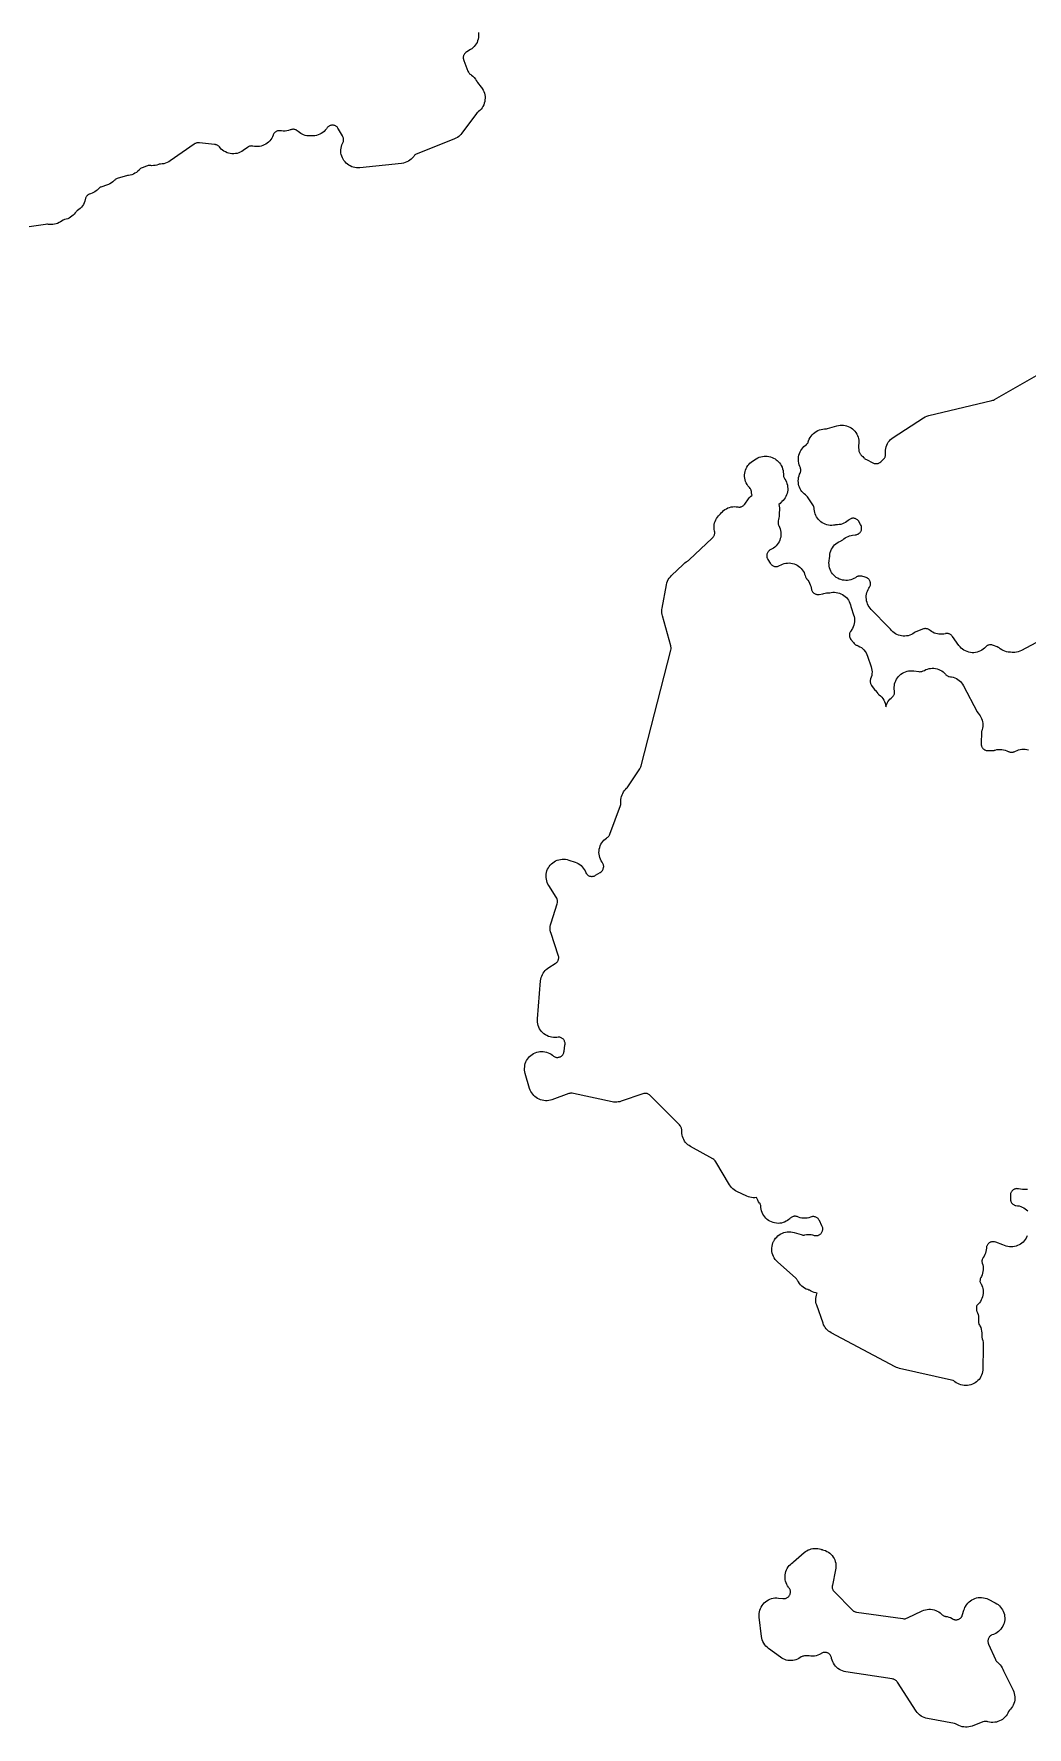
# Model space of a CAD drawing. Header units: metres. Extents: x 0 to 400, y 0 to 202.
# Drawn here: x 308.6 to 346.1, y 72.6 to 136.5 of the extents above; entities that cross this region are included whole.
import ezdxf

# ---------------------------------------------------------------- set-up
doc = ezdxf.new("R2010")
doc.units = ezdxf.units.M

msp = doc.modelspace()

# ---------------------------------------------------------------- linework, layer by layer
for points in [[(325.431, 136.5456), (325.436, 136.4826), (325.436, 136.4196), (325.43, 136.3576), (325.417, 136.2956), (325.399, 136.2356), (325.375, 136.1786), (325.345, 136.1226), (325.31, 136.0706), (325.271, 136.0216), (325.226, 135.9776), (325.178, 135.9376), (325.126, 135.9026), (324.991, 135.8196), (324.955, 135.7946), (324.935, 135.7786), (324.919, 135.7616), (324.903, 135.7416), (324.889, 135.7206), (324.878, 135.6996), (324.869, 135.6756), (324.862, 135.6506), (324.858, 135.6266), (324.856, 135.6026), (324.857, 135.5776), (324.86, 135.5496), (324.865, 135.5266), (324.878, 135.4886), (325.034, 135.0936), (325.052, 135.0546), (325.063, 135.0356), (325.079, 135.0146), (325.096, 134.9936), (325.113, 134.9786), (325.137, 134.9606), (325.169, 134.9386), (325.222, 134.8956), (325.27, 134.8466), (325.312, 134.7936), (325.348, 134.7356), (325.375, 134.6896), (325.398, 134.6576), (325.531, 134.4876), (325.533, 134.4856), (325.539, 134.4776), (325.572, 134.4336), (325.604, 134.3786), (325.632, 134.3196), (325.653, 134.2596), (325.668, 134.1966), (325.677, 134.1336), (325.68, 134.0686), (325.676, 134.0046), (325.666, 133.9416), (325.65, 133.8796), (325.627, 133.8186), (325.599, 133.7616), (325.565, 133.7066), (325.526, 133.6556), (325.482, 133.6086), (325.434, 133.5666), (325.4, 133.5396), (325.383, 133.5236), (325.356, 133.4896), (324.807, 132.7506), (324.769, 132.7036), (324.727, 132.6616), (324.682, 132.6226), (324.633, 132.5886), (324.58, 132.5586), (324.526, 132.5346), (323.116, 131.9756), (323.079, 131.9586), (323.057, 131.9456), (323.036, 131.9296), (323.017, 131.9136), (323.002, 131.8966), (322.984, 131.8726), (322.942, 131.8196), (322.894, 131.7726), (322.841, 131.7296), (322.784, 131.6926), (322.724, 131.6626), (322.661, 131.6386), (322.596, 131.6206), (322.529, 131.6106), (320.949, 131.4436), (320.887, 131.4396), (320.824, 131.4416), (320.763, 131.4506), (320.702, 131.4646), (320.643, 131.4846), (320.586, 131.5106), (320.532, 131.5416), (320.481, 131.5776), (320.434, 131.6186), (320.391, 131.6636), (320.352, 131.7136), (320.319, 131.7656), (320.29, 131.8216), (320.267, 131.8796), (320.25, 131.9396), (320.239, 132.0006), (320.233, 132.0636), (320.234, 132.1256), (320.241, 132.1876), (320.253, 132.2486), (320.272, 132.3086), (320.296, 132.3656), (320.306, 132.3836), (320.32, 132.4156), (320.328, 132.4396), (320.333, 132.4626), (320.336, 132.4886), (320.336, 132.5106), (320.334, 132.5356), (320.33, 132.5606), (320.324, 132.5836), (320.313, 132.6106), (320.295, 132.6466), (320.148, 132.9066), (320.124, 132.9436), (320.107, 132.9656), (320.09, 132.9826), (320.071, 132.9986), (320.05, 133.0136), (320.027, 133.0256), (320.006, 133.0346), (319.983, 133.0426), (319.956, 133.0476), (319.932, 133.0506), (319.907, 133.0506), (319.882, 133.0486), (319.859, 133.0436), (319.831, 133.0356), (319.81, 133.0266), (319.787, 133.0146), (319.766, 133.0006), (319.748, 132.9856), (319.73, 132.9666), (319.703, 132.9336), (319.686, 132.9096), (319.645, 132.8596), (319.599, 132.8136), (319.549, 132.7726), (319.495, 132.7366), (319.438, 132.7066), (319.378, 132.6816), (319.316, 132.6636), (319.252, 132.6516), (319.188, 132.6456), (319.123, 132.6466), (319.106, 132.6476), (319.071, 132.6466), (319.009, 132.6476), (318.948, 132.6546), (318.888, 132.6676), (318.829, 132.6856), (318.773, 132.7096), (318.718, 132.7386), (318.667, 132.7726), (318.619, 132.8116), (318.589, 132.8376), (318.567, 132.8536), (318.541, 132.8696), (318.521, 132.8786), (318.499, 132.8856), (318.476, 132.8916), (318.447, 132.8946), (318.42, 132.8956), (318.399, 132.8936), (318.374, 132.8896), (318.347, 132.8816), (318.321, 132.8716), (318.258, 132.8506), (318.193, 132.8366), (318.127, 132.8286), (318.061, 132.8286), (317.994, 132.8346), (317.934, 132.8426), (317.911, 132.8436), (317.887, 132.8426), (317.863, 132.8386), (317.842, 132.8336), (317.817, 132.8246), (317.795, 132.8136), (317.773, 132.8006), (317.754, 132.7866), (317.736, 132.7696), (317.719, 132.7516), (317.705, 132.7326), (317.693, 132.7126), (317.683, 132.6906), (317.677, 132.6746), (317.653, 132.6156), (317.623, 132.5586), (317.588, 132.5056), (317.547, 132.4566), (317.502, 132.4116), (317.453, 132.3706), (317.4, 132.3356), (317.344, 132.3056), (317.285, 132.2806), (317.224, 132.2626), (317.162, 132.2496), (317.098, 132.2436), (317.035, 132.2436), (316.971, 132.2496), (316.909, 132.2616), (316.907, 132.2626), (316.886, 132.2646), (316.861, 132.2656), (316.835, 132.2636), (316.808, 132.2596), (316.786, 132.2526), (316.765, 132.2446), (316.743, 132.2336), (316.706, 132.2096), (316.546, 132.0936), (316.492, 132.0586), (316.435, 132.0296), (316.376, 132.0056), (316.314, 131.9876), (316.251, 131.9766), (316.187, 131.9706), (316.123, 131.9716), (316.059, 131.9796), (315.997, 131.9936), (315.936, 132.0126), (315.877, 132.0386), (315.821, 132.0696), (315.768, 132.1066), (315.72, 132.1486), (315.676, 132.1946), (315.646, 132.2296), (315.621, 132.2566), (315.604, 132.2706), (315.583, 132.2856), (315.565, 132.2956), (315.544, 132.3056), (315.519, 132.3146), (315.497, 132.3196), (315.46, 132.3256), (314.891, 132.3836), (314.851, 132.3856), (314.827, 132.3846), (314.8, 132.3796), (314.776, 132.3736), (314.75, 132.3646), (314.728, 132.3536), (314.695, 132.3326), (313.793, 131.7006), (313.737, 131.6656), (313.678, 131.6366), (313.616, 131.6136), (313.552, 131.5966), (313.487, 131.5866), (313.421, 131.5836), (313.417, 131.5836), (313.396, 131.5816), (313.371, 131.5766), (313.352, 131.5706), (313.347, 131.5686), (313.285, 131.5476), (313.221, 131.5326), (313.156, 131.5246), (313.091, 131.5226), (313.061, 131.5246), (313.003, 131.5276), (312.977, 131.5276), (312.956, 131.5246), (312.93, 131.5176), (312.89, 131.5046), (312.734, 131.4416), (312.694, 131.4236), (312.672, 131.4106), (312.654, 131.3976), (312.636, 131.3826), (312.613, 131.3566), (312.566, 131.3116), (312.515, 131.2706), (312.461, 131.2356), (312.402, 131.2056), (312.342, 131.1816), (312.279, 131.1646), (312.214, 131.1536), (312.174, 131.1486), (312.138, 131.1396), (311.82, 131.0496), (311.782, 131.0366), (311.759, 131.0256), (311.735, 131.0116), (311.713, 130.9966), (311.696, 130.9806), (311.679, 130.9626), (311.63, 130.9146), (311.575, 130.8726), (311.517, 130.8366), (311.455, 130.8066), (311.391, 130.7836), (311.211, 130.7286), (311.174, 130.7156), (311.152, 130.7056), (311.131, 130.6926), (311.109, 130.6766), (311.094, 130.6636), (311.077, 130.6456), (311.036, 130.6036), (310.991, 130.5666), (310.943, 130.5336), (310.892, 130.5046), (310.839, 130.4806), (310.784, 130.4606), (310.747, 130.4496), (310.725, 130.4406), (310.704, 130.4296), (310.684, 130.4166), (310.665, 130.4006), (310.647, 130.3826), (310.631, 130.3636), (310.617, 130.3416), (310.605, 130.3196), (310.597, 130.3016), (310.589, 130.2756), (310.582, 130.2396), (310.565, 130.1766), (310.542, 130.1166), (310.514, 130.0586), (310.479, 130.0036), (310.439, 129.9526), (310.395, 129.9056), (310.346, 129.8626), (310.293, 129.8256), (310.275, 129.8146), (310.256, 129.8006), (310.24, 129.7856), (310.224, 129.7676), (310.208, 129.7446), (310.17, 129.6966), (310.127, 129.6526), (310.08, 129.6126), (310.03, 129.5776), (309.976, 129.5466), (309.92, 129.5216), (309.862, 129.5016), (309.802, 129.4876), (309.777, 129.4806), (309.752, 129.4706), (309.731, 129.4596), (309.712, 129.4466), (309.705, 129.4416), (309.653, 129.4036), (309.598, 129.3716), (309.541, 129.3446), (309.481, 129.3236), (309.419, 129.3086), (309.356, 129.3006), (309.292, 129.2976), (309.229, 129.3016), (309.192, 129.3076), (309.152, 129.3116), (309.128, 129.3116), (309.087, 129.3066), (308.466, 129.2106)], [(347.039, 113.8106), (345.934, 113.2226), (345.874, 113.1946), (345.812, 113.1726), (345.748, 113.1576), (345.682, 113.1486), (345.616, 113.1466), (345.586, 113.1486), (345.52, 113.1526), (345.498, 113.1516), (345.433, 113.1576), (345.368, 113.1686), (345.305, 113.1876), (345.244, 113.2126), (345.186, 113.2426), (345.132, 113.2796), (345.087, 113.3156), (345.081, 113.3206), (345.072, 113.3266), (345.053, 113.3376), (345.017, 113.3546), (344.879, 113.4106), (344.838, 113.4246), (344.815, 113.4306), (344.79, 113.4336), (344.765, 113.4346), (344.743, 113.4336), (344.719, 113.4296), (344.693, 113.4226), (344.668, 113.4136), (344.647, 113.4046), (344.627, 113.3916), (344.607, 113.3766), (344.592, 113.3626), (344.587, 113.3566), (344.542, 113.3106), (344.492, 113.2686), (344.439, 113.2316), (344.382, 113.2006), (344.322, 113.1756), (344.261, 113.1556), (344.197, 113.1426), (344.133, 113.1366), (344.068, 113.1366), (344.003, 113.1426), (343.94, 113.1556), (343.878, 113.1746), (343.818, 113.1996), (343.761, 113.2306), (343.708, 113.2666), (343.658, 113.3086), (343.613, 113.3546), (343.573, 113.4056), (343.331, 113.7416), (343.305, 113.7746), (343.288, 113.7916), (343.27, 113.8076), (343.251, 113.8206), (343.227, 113.8336), (343.203, 113.8446), (343.184, 113.8506), (343.158, 113.8566), (343.135, 113.8596), (343.111, 113.8596), (343.087, 113.8586), (343.066, 113.8546), (343.06, 113.8536), (343.001, 113.8396), (342.94, 113.8316), (342.878, 113.8296), (342.817, 113.8336), (342.756, 113.8426), (342.697, 113.8576), (342.639, 113.8786), (342.584, 113.9046), (342.531, 113.9366), (342.481, 113.9726), (342.449, 113.9986), (342.43, 114.0106), (342.406, 114.0226), (342.381, 114.0326), (342.359, 114.0386), (342.333, 114.0426), (342.309, 114.0446), (342.286, 114.0436), (342.259, 114.0406), (342.233, 114.0346), (342.194, 114.0216), (341.979, 113.9376), (341.941, 113.9206), (341.92, 113.9086), (341.886, 113.8836), (341.833, 113.8486), (341.777, 113.8196), (341.719, 113.7956), (341.658, 113.7776), (341.597, 113.7666), (341.534, 113.7606), (341.471, 113.7606), (341.408, 113.7666), (341.347, 113.7796), (341.286, 113.7976), (341.228, 113.8216), (341.173, 113.8516), (341.12, 113.8866), (341.071, 113.9256), (341.027, 113.9706), (340.987, 114.0186), (340.955, 114.0606), (340.927, 114.0926), (340.258, 114.7706), (340.217, 114.8176), (340.18, 114.8676), (340.148, 114.9206), (340.122, 114.9766), (340.101, 115.0356), (340.085, 115.0956), (340.076, 115.1576), (340.072, 115.2196), (340.074, 115.2816), (340.083, 115.3436), (340.097, 115.4036), (340.117, 115.4626), (340.142, 115.5196), (340.173, 115.5736), (340.2, 115.6156), (340.211, 115.6366), (340.219, 115.6576), (340.227, 115.6836), (340.231, 115.7056), (340.233, 115.7296), (340.232, 115.7576), (340.23, 115.7816), (340.225, 115.8036), (340.219, 115.8236), (340.208, 115.8476), (340.195, 115.8736), (340.183, 115.8916), (340.169, 115.9076), (340.152, 115.9246), (340.131, 115.9416), (340.109, 115.9566), (340.091, 115.9656), (340.066, 115.9766), (340.026, 115.9886), (339.908, 116.0186), (339.869, 116.0266), (339.846, 116.0286), (339.823, 116.0286), (339.797, 116.0266), (339.771, 116.0216), (339.748, 116.0146), (339.728, 116.0066), (339.706, 115.9956), (339.661, 115.9666), (339.606, 115.9346), (339.548, 115.9086), (339.488, 115.8886), (339.426, 115.8736), (339.362, 115.8656), (339.299, 115.8636), (339.235, 115.8676), (339.172, 115.8786), (339.111, 115.8956), (339.051, 115.9176), (338.994, 115.9466), (338.94, 115.9806), (338.89, 116.0186), (338.844, 116.0626), (338.802, 116.1106), (338.765, 116.1626), (338.733, 116.2186), (338.707, 116.2766), (338.687, 116.3366), (338.673, 116.3986), (338.665, 116.4626), (338.663, 116.5256), (338.668, 116.5896), (338.674, 116.6306), (338.681, 116.6826), (338.69, 116.7946), (338.698, 116.8596), (338.713, 116.9226), (338.734, 116.9846), (338.762, 117.0436), (338.795, 117.0996), (338.833, 117.1526), (338.877, 117.2016), (338.926, 117.2446), (338.978, 117.2836), (339.034, 117.3166), (339.094, 117.3446), (339.12, 117.3556), (339.143, 117.3676), (339.161, 117.3796), (339.185, 117.3986), (339.186, 117.3996), (339.231, 117.4386), (339.279, 117.4726), (339.331, 117.5026), (339.385, 117.5276), (339.441, 117.5476), (339.498, 117.5626), (339.557, 117.5716), (339.657, 117.5826), (339.696, 117.5886), (339.721, 117.5956), (339.744, 117.6046), (339.765, 117.6146), (339.789, 117.6296), (339.809, 117.6446), (339.826, 117.6596), (339.843, 117.6786), (339.856, 117.6966), (339.867, 117.7166), (339.879, 117.7406), (339.887, 117.7646), (339.893, 117.7876), (339.896, 117.8126), (339.897, 117.8376), (339.896, 117.8636), (339.892, 117.8876), (339.887, 117.9086), (339.878, 117.9326), (339.86, 117.9706), (339.808, 118.0666), (339.788, 118.0996), (339.775, 118.1166), (339.757, 118.1366), (339.737, 118.1546), (339.718, 118.1686), (339.696, 118.1816), (339.676, 118.1916), (339.653, 118.1996), (339.628, 118.2056), (339.605, 118.2096), (339.58, 118.2106), (339.556, 118.2096), (339.529, 118.2056), (339.508, 118.2006), (339.488, 118.1936), (339.464, 118.1826), (339.442, 118.1696), (339.421, 118.1546), (339.387, 118.1246), (339.338, 118.0856), (339.285, 118.0516), (339.229, 118.0226), (339.17, 117.9986), (339.11, 117.9816), (339.048, 117.9696), (338.985, 117.9646), (338.938, 117.9626), (338.906, 117.9586), (338.891, 117.9546), (338.829, 117.9446), (338.767, 117.9406), (338.705, 117.9426), (338.643, 117.9506), (338.582, 117.9646), (338.523, 117.9836), (338.466, 118.0086), (338.411, 118.0396), (338.36, 118.0746), (338.313, 118.1156), (338.269, 118.1596), (338.23, 118.2086), (338.196, 118.2606), (338.167, 118.3156), (338.144, 118.3736), (338.126, 118.4336), (338.114, 118.4946), (338.108, 118.5566), (338.106, 118.5866), (338.103, 118.6096), (338.097, 118.6316), (338.087, 118.6586), (338.077, 118.6806), (338.056, 118.7146), (337.849, 119.0146), (337.824, 119.0476), (337.803, 119.0686), (337.785, 119.0856), (337.779, 119.0896), (337.73, 119.1276), (337.684, 119.1706), (337.643, 119.2186), (337.607, 119.2696), (337.576, 119.3236), (337.55, 119.3816), (337.53, 119.4406), (337.516, 119.5016), (337.507, 119.5636), (337.505, 119.6266), (337.509, 119.6896), (337.519, 119.7506), (337.534, 119.8116), (337.556, 119.8706), (337.577, 119.9156), (337.586, 119.9376), (337.594, 119.9626), (337.598, 119.9846), (337.6, 120.0086), (337.6, 120.0086), (337.599, 120.0386), (337.597, 120.0616), (337.592, 120.0826), (337.584, 120.1106), (337.562, 120.1616), (337.538, 120.2266), (337.522, 120.2946), (337.513, 120.3636), (337.511, 120.4336), (337.512, 120.4656), (337.517, 120.5296), (337.529, 120.5926), (337.547, 120.6546), (337.57, 120.7136), (337.599, 120.7706), (337.634, 120.8246), (337.674, 120.8746), (337.719, 120.9206), (337.768, 120.9616), (337.816, 120.9986), (337.831, 121.0126), (337.846, 121.0296), (337.861, 121.0506), (337.874, 121.0726), (337.883, 121.0936), (337.897, 121.1366), (337.921, 121.1986), (337.951, 121.2576), (337.987, 121.3136), (338.029, 121.3646), (338.075, 121.4126), (338.126, 121.4546), (338.181, 121.4916), (338.24, 121.5226), (338.301, 121.5466), (338.365, 121.5656), (338.43, 121.5776), (338.496, 121.5826), (338.537, 121.5836), (338.565, 121.5866), (338.608, 121.5966), (338.962, 121.6996), (339.023, 121.7146), (339.085, 121.7226), (339.147, 121.7256), (339.209, 121.7226), (339.271, 121.7126), (339.331, 121.6976), (339.39, 121.6766), (339.447, 121.6496), (339.5, 121.6186), (339.551, 121.5816), (339.597, 121.5396), (339.639, 121.4936), (339.677, 121.4446), (339.71, 121.3916), (339.738, 121.3356), (339.76, 121.2766), (339.776, 121.2166), (339.786, 121.1556), (339.791, 121.0936), (339.789, 121.0306), (339.782, 120.9686), (339.78, 120.9576), (339.779, 120.9376), (339.781, 120.8966), (339.792, 120.7806), (339.797, 120.7416), (339.804, 120.7156), (339.812, 120.6916), (339.823, 120.6686), (339.837, 120.6466), (339.85, 120.6276), (339.866, 120.6106), (339.91, 120.5726), (339.939, 120.5446), (339.94, 120.5436), (339.982, 120.4966), (339.988, 120.4906), (340.004, 120.4746), (340.022, 120.4586), (340.043, 120.4436), (340.077, 120.4246), (340.314, 120.3056), (340.348, 120.2896), (340.373, 120.2816), (340.402, 120.2756), (340.423, 120.2726), (340.446, 120.2726), (340.472, 120.2746), (340.497, 120.2786), (340.52, 120.2846), (340.544, 120.2946), (340.563, 120.3036), (340.586, 120.3186), (340.62, 120.3456), (340.699, 120.4136), (340.728, 120.4416), (340.746, 120.4616), (340.759, 120.4806), (340.772, 120.5036), (340.781, 120.5236), (340.788, 120.5466), (340.795, 120.5726), (340.797, 120.5946), (340.798, 120.6186), (340.796, 120.6516), (340.795, 120.6586), (340.792, 120.7226), (340.795, 120.7866), (340.805, 120.8506), (340.821, 120.9126), (340.843, 120.9736), (340.871, 121.0316), (340.904, 121.0866), (340.943, 121.1376), (340.987, 121.1846), (341.035, 121.2276), (341.088, 121.2656), (342.23, 122.0056), (342.294, 122.0416), (342.362, 122.0716), (342.433, 122.0926), (344.813, 122.6546), (344.851, 122.6656), (344.876, 122.6756), (344.911, 122.6926), (346.502, 123.5956)], [(346.148, 91.1146), (346.138, 91.0886), (346.11, 91.0326), (346.076, 90.9796), (346.038, 90.9296), (345.995, 90.8846), (345.948, 90.8436), (345.897, 90.8066), (345.842, 90.7756), (345.785, 90.7496), (345.726, 90.7296), (345.665, 90.7146), (345.603, 90.7066), (345.54, 90.7036), (345.478, 90.7076), (345.416, 90.7166), (345.355, 90.7326), (345.296, 90.7536), (345.232, 90.7806), (344.959, 90.8796), (344.919, 90.8916), (344.897, 90.8966), (344.877, 90.8986), (344.852, 90.8986), (344.824, 90.8956), (344.801, 90.8916), (344.777, 90.8846), (344.755, 90.8756), (344.736, 90.8656), (344.711, 90.8496), (344.692, 90.8346), (344.677, 90.8196), (344.659, 90.7986), (344.647, 90.7816), (344.635, 90.7596), (344.625, 90.7356), (344.617, 90.7116), (344.612, 90.6886), (344.609, 90.6596), (344.608, 90.6586), (344.603, 90.5946), (344.591, 90.5316), (344.573, 90.4706), (344.549, 90.4116), (344.519, 90.3546), (344.484, 90.3016), (344.481, 90.2986), (344.469, 90.2776), (344.459, 90.2556), (344.45, 90.2316), (344.444, 90.2066), (344.441, 90.1836), (344.44, 90.1596), (344.441, 90.1356), (344.444, 90.1126), (344.452, 90.0826), (344.469, 90.0216), (344.48, 89.9586), (344.485, 89.8956), (344.483, 89.8316), (344.476, 89.7686), (344.462, 89.7066), (344.442, 89.6456), (344.417, 89.5876), (344.394, 89.5426), (344.383, 89.5156), (344.377, 89.4946), (344.373, 89.4686), (344.372, 89.4626), (344.363, 89.4006), (344.363, 89.3986), (344.387, 89.3466), (344.396, 89.3256), (344.408, 89.3036), (344.435, 89.2466), (344.457, 89.1876), (344.473, 89.1266), (344.482, 89.0636), (344.486, 89.0016), (344.483, 88.9386), (344.475, 88.8756), (344.46, 88.8146), (344.44, 88.7546), (344.413, 88.6976), (344.382, 88.6426), (344.345, 88.5916), (344.303, 88.5446), (344.295, 88.5356), (344.294, 88.5346), (344.252, 88.4866), (344.236, 88.4706), (344.234, 88.4276), (344.23, 88.3736), (344.231, 88.3486), (344.234, 88.3216), (344.239, 88.2996), (344.246, 88.2786), (344.251, 88.2676), (344.274, 88.2116), (344.292, 88.1526), (344.304, 88.0926), (344.31, 88.0316), (344.31, 87.9696), (344.305, 87.9086), (344.305, 87.9076), (344.305, 87.8876), (344.307, 87.8606), (344.311, 87.8346), (344.317, 87.8136), (344.326, 87.7906), (344.345, 87.7536), (344.365, 87.7186), (344.393, 87.6566), (344.414, 87.5906), (344.428, 87.5246), (344.435, 87.4566), (344.435, 87.3876), (344.432, 87.3326), (344.433, 87.3056), (344.437, 87.2796), (344.442, 87.2576), (344.453, 87.2276), (344.472, 87.1626), (344.484, 87.0966), (344.49, 87.0286), (344.488, 86.9616), (344.486, 86.9446), (344.483, 86.8906), (344.478, 86.1096), (344.474, 86.0466), (344.465, 85.9836), (344.449, 85.9226), (344.427, 85.8626), (344.4, 85.8056), (344.367, 85.7516), (344.329, 85.7006), (344.287, 85.6536), (344.239, 85.6116), (344.188, 85.5736), (344.134, 85.5416), (344.077, 85.5146), (344.017, 85.4936), (343.955, 85.4776), (343.893, 85.4686), (343.829, 85.4656), (343.766, 85.4686), (343.703, 85.4776), (343.642, 85.4936), (343.582, 85.5146), (343.525, 85.5416), (343.471, 85.5746), (343.42, 85.6116), (343.403, 85.6256), (343.38, 85.6406), (343.358, 85.6526), (343.338, 85.6606), (343.295, 85.6726), (341.323, 86.1176), (341.268, 86.1326), (341.214, 86.1526), (341.162, 86.1776), (338.747, 87.4606), (338.695, 87.4916), (338.646, 87.5266), (338.601, 87.5666), (338.559, 87.6106), (338.522, 87.6586), (338.489, 87.7096), (338.462, 87.7636), (338.439, 87.8196), (338.203, 88.4976), (338.185, 88.5586), (338.173, 88.6216), (338.168, 88.6846), (338.168, 88.7486), (338.175, 88.8126), (338.188, 88.8746), (338.207, 88.9356), (338.215, 88.9546), (338.167, 88.9626), (338.105, 88.9796), (338.045, 89.0016), (337.988, 89.0306), (337.976, 89.0386), (337.966, 89.0446), (337.928, 89.0656), (337.907, 89.0746), (337.868, 89.0876), (337.805, 89.1126), (337.745, 89.1426), (337.689, 89.1796), (337.637, 89.2216), (337.589, 89.2696), (337.547, 89.3216), (337.51, 89.3776), (337.492, 89.4126), (337.485, 89.4266), (337.479, 89.4376), (337.469, 89.4566), (337.456, 89.4746), (337.439, 89.4956), (337.412, 89.5216), (336.722, 90.1376), (336.676, 90.1826), (336.635, 90.2326), (336.598, 90.2876), (336.568, 90.3446), (336.543, 90.4046), (336.524, 90.4666), (336.512, 90.5306), (336.506, 90.5956), (336.507, 90.6606), (336.515, 90.7256), (336.528, 90.7886), (336.548, 90.8506), (336.574, 90.9106), (336.577, 90.9166), (336.609, 90.9736), (336.647, 91.0266), (336.69, 91.0756), (336.737, 91.1206), (336.789, 91.1596), (336.844, 91.1946), (336.903, 91.2226), (336.964, 91.2456), (337.027, 91.2616), (337.091, 91.2716), (337.157, 91.2746), (337.222, 91.2716), (337.286, 91.2616), (337.349, 91.2456), (337.61, 91.1646), (337.648, 91.1546), (337.674, 91.1506), (337.7, 91.1496), (337.723, 91.1506), (337.753, 91.1546), (337.812, 91.1656), (337.871, 91.1706), (337.93, 91.1706), (337.989, 91.1656), (338.047, 91.1546), (338.077, 91.1466), (338.104, 91.1386), (338.113, 91.1356), (338.129, 91.1316), (338.15, 91.1286), (338.175, 91.1276), (338.199, 91.1276), (338.224, 91.1316), (338.251, 91.1376), (338.271, 91.1446), (338.292, 91.1546), (338.315, 91.1676), (338.334, 91.1816), (338.353, 91.1976), (338.372, 91.2176), (338.386, 91.2366), (338.397, 91.2536), (338.41, 91.2796), (338.419, 91.3026), (338.425, 91.3256), (338.429, 91.3486), (338.43, 91.3696), (338.429, 91.3986), (338.427, 91.4216), (338.421, 91.4446), (338.413, 91.4696), (338.398, 91.5036), (338.302, 91.6946), (338.282, 91.7296), (338.267, 91.7516), (338.25, 91.7706), (338.234, 91.7866), (338.214, 91.8016), (338.193, 91.8146), (338.168, 91.8266), (338.147, 91.8346), (338.123, 91.8416), (338.096, 91.8456), (338.075, 91.8466), (338.047, 91.8456), (338.02, 91.8416), (338, 91.8366), (337.961, 91.8226), (337.9, 91.8036), (337.836, 91.7906), (337.772, 91.7846), (337.708, 91.7846), (337.644, 91.7906), (337.58, 91.8036), (337.519, 91.8226), (337.466, 91.8436), (337.459, 91.8466), (337.455, 91.8476), (337.43, 91.8526), (337.403, 91.8566), (337.379, 91.8576), (337.354, 91.8566), (337.331, 91.8526), (337.309, 91.8476), (337.286, 91.8386), (337.263, 91.8276), (337.241, 91.8146), (337.224, 91.8016), (337.201, 91.7816), (337.185, 91.7666), (337.154, 91.7386), (337.102, 91.7006), (337.048, 91.6676), (336.99, 91.6406), (336.93, 91.6186), (336.868, 91.6036), (336.804, 91.5946), (336.74, 91.5916), (336.677, 91.5946), (336.613, 91.6046), (336.552, 91.6206), (336.491, 91.6426), (336.434, 91.6706), (336.379, 91.7036), (336.328, 91.7416), (336.281, 91.7846), (336.239, 91.8326), (336.201, 91.8846), (336.169, 91.9396), (336.142, 91.9976), (336.121, 92.0576), (336.106, 92.1206), (336.097, 92.1836), (336.092, 92.2446), (336.088, 92.2656), (336.082, 92.2876), (336.07, 92.3146), (336.06, 92.3346), (336.047, 92.3536), (336.044, 92.3586), (336.006, 92.4086), (335.974, 92.4626), (335.948, 92.5186), (335.932, 92.5626), (335.931, 92.5626), (335.868, 92.5566), (335.805, 92.5566), (335.743, 92.5626), (335.681, 92.5746), (335.621, 92.5926), (335.563, 92.6166), (335.19, 92.7916), (335.133, 92.8216), (335.08, 92.8576), (335.03, 92.8986), (334.985, 92.9436), (334.944, 92.9936), (334.909, 93.0466), (334.392, 93.9116), (334.368, 93.9486), (334.351, 93.9686), (334.332, 93.9876), (334.311, 94.0036), (334.275, 94.0266), (333.436, 94.4916), (333.383, 94.5246), (333.334, 94.5616), (333.289, 94.6036), (333.248, 94.6496), (333.211, 94.6986), (333.179, 94.7516), (333.153, 94.8066), (333.132, 94.8646), (333.116, 94.9246), (333.106, 94.9856), (333.102, 95.0466), (333.104, 95.1086), (333.104, 95.1116), (333.103, 95.1386), (333.1, 95.1646), (333.094, 95.1906), (333.086, 95.2156), (333.076, 95.2366), (333.063, 95.2586), (333.048, 95.2786), (333.019, 95.3106), (331.919, 96.4116), (331.889, 96.4396), (331.864, 96.4576), (331.842, 96.4706), (331.824, 96.4786), (331.798, 96.4876), (331.772, 96.4936), (331.746, 96.4966), (331.719, 96.4976), (331.696, 96.4956), (331.673, 96.4916), (331.633, 96.4796), (330.82, 96.2016), (330.764, 96.1846), (330.706, 96.1736), (330.648, 96.1676), (330.589, 96.1666), (330.53, 96.1716), (330.473, 96.1816), (329.012, 96.4986), (328.971, 96.5056), (328.95, 96.5066), (328.928, 96.5066), (328.903, 96.5036), (328.882, 96.4996), (328.844, 96.4876), (328.204, 96.2566), (328.144, 96.2386), (328.083, 96.2266), (328.022, 96.2196), (327.959, 96.2186), (327.897, 96.2246), (327.836, 96.2356), (327.777, 96.2526), (327.719, 96.2756), (327.663, 96.3036), (327.611, 96.3366), (327.562, 96.3746), (327.517, 96.4176), (327.476, 96.4646), (327.44, 96.5156), (327.408, 96.5686), (327.383, 96.6256), (327.362, 96.6846), (327.196, 97.2506), (327.181, 97.3116), (327.173, 97.3746), (327.17, 97.4376), (327.174, 97.5006), (327.183, 97.5626), (327.199, 97.6236), (327.22, 97.6836), (327.248, 97.7406), (327.28, 97.7946), (327.318, 97.8446), (327.36, 97.8916), (327.407, 97.9336), (327.458, 97.9716), (327.512, 98.0036), (327.569, 98.0306), (327.629, 98.0526), (327.69, 98.0676), (327.752, 98.0776), (327.815, 98.0806), (327.878, 98.0776), (327.941, 98.0686), (328.002, 98.0536), (328.062, 98.0326), (328.119, 98.0066), (328.173, 97.9746), (328.225, 97.9376), (328.268, 97.9016), (328.285, 97.8916), (328.311, 97.8786), (328.336, 97.8686), (328.353, 97.8636), (328.381, 97.8586), (328.406, 97.8566), (328.427, 97.8566), (328.456, 97.8596), (328.479, 97.8646), (328.501, 97.8716), (328.523, 97.8816), (328.543, 97.8926), (328.566, 97.9086), (328.586, 97.9256), (328.602, 97.9416), (328.617, 97.9596), (328.629, 97.9796), (328.641, 98.0016), (328.65, 98.0256), (328.658, 98.0506), (328.666, 98.0916), (328.696, 98.3166), (328.7, 98.3576), (328.699, 98.3876), (328.697, 98.4106), (328.693, 98.4306), (328.684, 98.4566), (328.674, 98.4816), (328.662, 98.5036), (328.649, 98.5226), (328.634, 98.5396), (328.616, 98.5566), (328.593, 98.5746), (328.573, 98.5886), (328.553, 98.5986), (328.529, 98.6076), (328.506, 98.6146), (328.48, 98.6196), (328.458, 98.6206), (328.436, 98.6206), (328.385, 98.6136), (328.321, 98.6086), (328.257, 98.6106), (328.193, 98.6176), (328.131, 98.6316), (328.131, 98.6316), (328.07, 98.6516), (328.011, 98.6776), (327.955, 98.7096), (327.903, 98.7466), (327.854, 98.7886), (327.81, 98.8346), (327.771, 98.8856), (327.737, 98.9396), (327.708, 98.9976), (327.685, 99.0576), (327.669, 99.1196), (327.658, 99.1826), (327.654, 99.2466), (327.656, 99.3106), (327.777, 100.7516), (327.785, 100.8116), (327.799, 100.8706), (327.818, 100.9286), (327.842, 100.9846), (327.871, 101.0376), (327.905, 101.0876), (327.944, 101.1336), (327.987, 101.1766), (328.034, 101.2156), (328.084, 101.2496), (328.326, 101.3986), (328.359, 101.4216), (328.38, 101.4386), (328.397, 101.4566), (328.411, 101.4726), (328.424, 101.4916), (328.436, 101.5156), (328.445, 101.5366), (328.452, 101.5586), (328.457, 101.5836), (328.459, 101.6046), (328.46, 101.6306), (328.458, 101.6566), (328.453, 101.6796), (328.443, 101.7176), (328.171, 102.5316), (328.153, 102.5976), (328.142, 102.6646), (328.138, 102.7326), (328.141, 102.8006), (328.151, 102.8676), (328.169, 102.9336), (328.4, 103.6596), (328.41, 103.6986), (328.415, 103.7256), (328.416, 103.7486), (328.415, 103.7736), (328.412, 103.7976), (328.407, 103.8196), (328.399, 103.8436), (328.389, 103.8656), (328.369, 103.8996), (328.086, 104.3456), (328.054, 104.4006), (328.028, 104.4596), (328.008, 104.5196), (327.994, 104.5826), (327.986, 104.6456), (327.984, 104.7096), (327.989, 104.7736), (328, 104.8366), (328.017, 104.8976), (328.04, 104.9576), (328.069, 105.0146), (328.103, 105.0686), (328.143, 105.1186), (328.187, 105.1646), (328.236, 105.2066), (328.288, 105.2426), (328.344, 105.2746), (328.403, 105.2996), (328.464, 105.3196), (328.526, 105.3326), (328.59, 105.3406), (328.653, 105.3416), (328.717, 105.3356), (328.78, 105.3246), (328.842, 105.3066), (329.082, 105.2246), (329.141, 105.2016), (329.198, 105.1716), (329.251, 105.1366), (329.301, 105.0966), (329.347, 105.0526), (329.388, 105.0036), (329.424, 104.9506), (329.455, 104.8946), (329.48, 104.8356), (329.481, 104.8346), (329.489, 104.8176), (329.504, 104.7946), (329.52, 104.7736), (329.537, 104.7566), (329.556, 104.7406), (329.577, 104.7266), (329.599, 104.7146), (329.623, 104.7036), (329.646, 104.6966), (329.67, 104.6926), (329.698, 104.6896), (329.72, 104.6896), (329.746, 104.6926), (329.773, 104.6976), (329.794, 104.7046), (329.817, 104.7146), (329.854, 104.7356), (330.027, 104.8426), (330.06, 104.8646), (330.077, 104.8796), (330.096, 104.8986), (330.11, 104.9176), (330.123, 104.9366), (330.135, 104.9616), (330.144, 104.9846), (330.151, 105.0076), (330.156, 105.0336), (330.157, 105.0546), (330.157, 105.0776), (330.154, 105.1036), (330.148, 105.1316), (330.14, 105.1546), (330.131, 105.1756), (330.118, 105.1976), (330.098, 105.2276), (330.063, 105.2816), (330.034, 105.3396), (330.011, 105.4006), (329.995, 105.4626), (329.984, 105.5266), (329.98, 105.5906), (329.982, 105.6556), (329.991, 105.7186), (330.006, 105.7816), (330.027, 105.8426), (330.055, 105.9016), (330.087, 105.9566), (330.126, 106.0086), (330.169, 106.0566), (330.217, 106.1006), (330.269, 106.1386), (330.292, 106.1546), (330.314, 106.1726), (330.332, 106.1896), (330.346, 106.2066), (330.361, 106.2286), (330.371, 106.2466), (330.386, 106.2836), (330.789, 107.3646), (330.802, 107.4056), (330.807, 107.4286), (330.809, 107.4516), (330.809, 107.4786), (330.807, 107.5286), (330.809, 107.5896), (330.818, 107.6506), (330.831, 107.7096), (330.851, 107.7686), (330.876, 107.8246), (330.906, 107.8776), (330.941, 107.9286), (330.981, 107.9746), (331.024, 108.0176), (331.026, 108.0196), (331.041, 108.0356), (331.065, 108.0686), (331.525, 108.7566), (331.548, 108.7956), (331.559, 108.8206), (331.574, 108.8666), (332.692, 113.2346), (332.7, 113.2766), (332.703, 113.3056), (332.702, 113.3296), (332.699, 113.3576), (332.69, 113.4006), (332.375, 114.5256), (332.362, 114.5836), (332.354, 114.6426), (332.351, 114.7026), (332.354, 114.7616), (332.362, 114.8206), (332.528, 115.7016), (332.544, 115.7676), (332.567, 115.8326), (332.597, 115.8936), (332.633, 115.9516), (332.675, 116.0056), (332.723, 116.0556), (333.162, 116.4656), (333.176, 116.4796), (333.223, 116.5236), (333.274, 116.5636), (333.328, 116.5966), (333.335, 116.6006), (333.355, 116.6146), (333.387, 116.6416), (334.259, 117.4656), (334.288, 117.4956), (334.305, 117.5176), (334.318, 117.5376), (334.328, 117.5596), (334.338, 117.5846), (334.344, 117.6116), (334.348, 117.6356), (334.349, 117.6596), (334.348, 117.6856), (334.341, 117.7246), (334.34, 117.7316), (334.33, 117.7916), (334.325, 117.8526), (334.326, 117.9126), (334.333, 117.9736), (334.346, 118.0326), (334.364, 118.0906), (334.387, 118.1466), (334.416, 118.2006), (334.449, 118.2516), (334.487, 118.2986), (334.53, 118.3426), (334.57, 118.3806), (334.598, 118.4116), (334.608, 118.4236), (334.64, 118.4586), (334.687, 118.5016), (334.738, 118.5396), (334.792, 118.5726), (334.849, 118.5996), (334.909, 118.6206), (334.97, 118.6366), (335.033, 118.6466), (335.096, 118.6496), (335.159, 118.6466), (335.222, 118.6376), (335.228, 118.6366), (335.255, 118.6336), (335.28, 118.6336), (335.307, 118.6356), (335.329, 118.6406), (335.353, 118.6476), (335.378, 118.6576), (335.399, 118.6686), (335.418, 118.6816), (335.44, 118.6996), (335.457, 118.7176), (335.483, 118.7486), (335.623, 118.9406), (335.663, 118.9896), (335.707, 119.0336), (335.755, 119.0746), (335.764, 119.0806), (335.755, 119.1116), (335.744, 119.1756), (335.737, 119.2276), (335.732, 119.2516), (335.725, 119.2726), (335.713, 119.3006), (335.701, 119.3216), (335.687, 119.3406), (335.66, 119.3716), (335.645, 119.3866), (335.605, 119.4346), (335.57, 119.4866), (335.54, 119.5426), (335.516, 119.5996), (335.498, 119.6596), (335.485, 119.7216), (335.478, 119.7836), (335.477, 119.8466), (335.483, 119.9086), (335.494, 119.9706), (335.512, 120.0306), (335.535, 120.0886), (335.563, 120.1446), (335.597, 120.1976), (335.636, 120.2466), (335.679, 120.2916), (335.727, 120.3326), (335.778, 120.3686), (335.92, 120.4586), (335.974, 120.4896), (336.031, 120.5146), (336.09, 120.5346), (336.151, 120.5486), (336.212, 120.5576), (336.274, 120.5596), (336.336, 120.5556), (336.398, 120.5466), (336.458, 120.5306), (336.517, 120.5096), (336.573, 120.4826), (336.626, 120.4506), (336.676, 120.4136), (336.703, 120.3916), (336.751, 120.3496), (336.794, 120.3016), (336.832, 120.2506), (336.865, 120.1966), (336.892, 120.1386), (336.914, 120.0786), (336.929, 120.0166), (336.939, 119.9536), (336.942, 119.8896), (336.942, 119.8836), (336.943, 119.8286), (336.945, 119.8066), (336.95, 119.7836), (336.958, 119.7586), (336.967, 119.7366), (336.98, 119.7126), (336.996, 119.6886), (337.029, 119.6346), (337.056, 119.5786), (337.078, 119.5196), (337.093, 119.4586), (337.103, 119.3966), (337.107, 119.3346), (337.105, 119.2716), (337.096, 119.2096), (337.082, 119.1486), (337.062, 119.0896), (337.036, 119.0326), (337.005, 118.9776), (336.969, 118.9266), (336.928, 118.8796), (336.886, 118.8386), (336.883, 118.8366), (336.862, 118.8136), (336.817, 118.7686), (336.771, 118.7316), (336.784, 118.6726), (336.792, 118.6106), (336.794, 118.5476), (336.79, 118.4846), (336.786, 118.4516), (336.783, 118.4076), (336.784, 118.3526), (336.784, 118.3376), (336.784, 118.3356), (336.781, 118.2786), (336.774, 118.2216), (336.761, 118.1656), (336.746, 118.1096), (336.741, 118.0836), (336.74, 118.0646), (336.74, 118.0376), (336.743, 118.0116), (336.747, 117.9906), (336.754, 117.9686), (336.764, 117.9466), (336.771, 117.9326), (336.799, 117.8756), (336.821, 117.8166), (336.837, 117.7546), (336.847, 117.6916), (336.851, 117.6286), (336.849, 117.5646), (336.84, 117.5026), (336.825, 117.4406), (336.804, 117.3806), (336.778, 117.3226), (336.746, 117.2676), (336.709, 117.2166), (336.667, 117.1686), (336.62, 117.1256), (336.569, 117.0876), (336.515, 117.0536), (336.492, 117.0426), (336.492, 117.0416), (336.439, 117.0146), (336.419, 117.0026), (336.4, 116.9866), (336.381, 116.9686), (336.365, 116.9496), (336.351, 116.9286), (336.34, 116.9086), (336.33, 116.8856), (336.323, 116.8616), (336.317, 116.8356), (336.315, 116.8116), (336.315, 116.7876), (336.317, 116.7636), (336.323, 116.7366), (336.331, 116.7096), (336.339, 116.6896), (336.359, 116.6546), (336.44, 116.5206), (336.463, 116.4866), (336.478, 116.4686), (336.495, 116.4516), (336.514, 116.4356), (336.534, 116.4226), (336.557, 116.4106), (336.577, 116.4016), (336.601, 116.3946), (336.625, 116.3896), (336.647, 116.3876), (336.674, 116.3866), (336.701, 116.3886), (336.721, 116.3926), (336.741, 116.3986), (336.766, 116.4086), (336.793, 116.4216), (336.801, 116.4266), (336.857, 116.4576), (336.915, 116.4826), (336.975, 116.5016), (337.037, 116.5146), (337.1, 116.5216), (337.163, 116.5226), (337.226, 116.5166), (337.289, 116.5056), (337.349, 116.4876), (337.408, 116.4646), (337.464, 116.4356), (337.518, 116.4016), (337.567, 116.3616), (337.613, 116.3176), (337.654, 116.2696), (337.69, 116.2176), (337.721, 116.1626), (337.746, 116.1046), (337.765, 116.0446), (337.776, 116.0056), (337.786, 115.9786), (337.798, 115.9546), (337.81, 115.9346), (337.822, 115.9186), (337.827, 115.9126), (337.864, 115.8696), (337.901, 115.8176), (337.932, 115.7616), (337.958, 115.7036), (337.978, 115.6426), (337.992, 115.5806), (338.002, 115.5226), (338.007, 115.5056), (338.017, 115.4796), (338.028, 115.4586), (338.041, 115.4386), (338.06, 115.4156), (338.076, 115.3986), (338.094, 115.3846), (338.115, 115.3706), (338.137, 115.3586), (338.162, 115.3486), (338.186, 115.3416), (338.208, 115.3366), (338.235, 115.3346), (338.26, 115.3346), (338.298, 115.3386), (338.433, 115.3606), (338.468, 115.3676), (338.518, 115.3816), (338.576, 115.3926), (338.635, 115.3976), (338.662, 115.3976), (338.697, 115.4006), (338.744, 115.4086), (338.807, 115.4156), (338.87, 115.4176), (338.933, 115.4126), (338.995, 115.4016), (339.056, 115.3846), (339.115, 115.3616), (339.172, 115.3336), (339.225, 115.2996), (339.275, 115.2606), (339.321, 115.2176), (339.363, 115.1696), (339.399, 115.1176), (339.431, 115.0626), (339.457, 115.0056), (339.477, 114.9456), (339.49, 114.8856), (339.491, 114.8836), (339.502, 114.8456), (339.596, 114.5656), (339.613, 114.5016), (339.624, 114.4366), (339.629, 114.3706), (339.627, 114.3046), (339.618, 114.2396), (339.602, 114.1756), (339.58, 114.1136), (339.552, 114.0536), (339.518, 113.9976), (339.51, 113.9856), (339.475, 113.9356), (339.461, 113.9116), (339.451, 113.8886), (339.445, 113.8676), (339.44, 113.8446), (339.437, 113.8166), (339.436, 113.7916), (339.439, 113.7666), (339.444, 113.7396), (339.451, 113.7146), (339.458, 113.6976), (339.47, 113.6746), (339.495, 113.6376), (339.587, 113.5146), (339.613, 113.4816), (339.627, 113.4686), (339.646, 113.4526), (339.67, 113.4376), (339.691, 113.4256), (339.71, 113.4176), (339.741, 113.4056), (339.772, 113.3926), (339.831, 113.3626), (339.887, 113.3266), (339.938, 113.2846), (339.985, 113.2376), (340.028, 113.1856), (340.064, 113.1306), (340.095, 113.0716), (340.119, 113.0096), (340.255, 112.6056), (340.273, 112.5406), (340.285, 112.4746), (340.289, 112.4076), (340.286, 112.3406), (340.277, 112.2736), (340.261, 112.2086), (340.238, 112.1456), (340.236, 112.1416), (340.229, 112.1186), (340.223, 112.0936), (340.22, 112.0656), (340.22, 112.0426), (340.221, 112.0236), (340.226, 111.9966), (340.233, 111.9726), (340.241, 111.9506), (340.253, 111.9276), (340.274, 111.8946), (340.372, 111.7556), (340.396, 111.7246), (340.416, 111.7036), (340.467, 111.6436), (340.503, 111.5946), (340.517, 111.5796), (340.537, 111.5616), (340.561, 111.5436), (340.611, 111.5016), (340.656, 111.4546), (340.697, 111.4036), (340.732, 111.3496), (340.762, 111.2916), (340.785, 111.2306), (340.802, 111.1676), (340.813, 111.1036), (340.814, 111.0946), (340.818, 111.1126), (340.837, 111.1716), (340.861, 111.2286), (340.891, 111.2826), (340.926, 111.3336), (340.966, 111.3806), (341.01, 111.4246), (341.048, 111.4556), (341.058, 111.4636), (341.067, 111.4726), (341.085, 111.4936), (341.101, 111.5156), (341.112, 111.5346), (341.123, 111.5576), (341.132, 111.5836), (341.137, 111.6066), (341.14, 111.6296), (341.141, 111.6536), (341.14, 111.6786), (341.136, 111.7006), (341.128, 111.7646), (341.127, 111.8286), (341.133, 111.8916), (341.144, 111.9546), (341.161, 112.0166), (341.185, 112.0756), (341.214, 112.1326), (341.249, 112.1856), (341.289, 112.2356), (341.333, 112.2816), (341.382, 112.3226), (341.434, 112.3586), (341.49, 112.3896), (341.549, 112.4146), (341.61, 112.4346), (341.672, 112.4476), (341.736, 112.4546), (341.8, 112.4556), (341.863, 112.4496), (342.059, 112.4226), (342.1, 112.4186), (342.126, 112.4196), (342.152, 112.4216), (342.173, 112.4266), (342.195, 112.4336), (342.222, 112.4446), (342.267, 112.4696), (342.323, 112.4966), (342.382, 112.5176), (342.442, 112.5336), (342.503, 112.5436), (342.565, 112.5476), (342.627, 112.5456), (342.689, 112.5376), (342.749, 112.5236), (342.808, 112.5046), (342.865, 112.4796), (342.919, 112.4496), (342.97, 112.4136), (343.018, 112.3736), (343.061, 112.3296), (343.082, 112.3056), (343.1, 112.2886), (343.118, 112.2746), (343.141, 112.2606), (343.162, 112.2496), (343.182, 112.2416), (343.208, 112.2346), (343.254, 112.2256), (343.267, 112.2236), (343.292, 112.2206), (343.355, 112.2056), (343.416, 112.1846), (343.474, 112.1566), (343.529, 112.1236), (343.581, 112.0856), (343.629, 112.0426), (343.672, 111.9946), (343.71, 111.9426), (343.743, 111.8876), (344.261, 110.9066), (344.283, 110.8686), (344.296, 110.8516), (344.336, 110.8046), (344.37, 110.7546), (344.4, 110.7016), (344.425, 110.6466), (344.445, 110.5896), (344.459, 110.5296), (344.467, 110.4696), (344.47, 110.4096), (344.467, 110.3486), (344.459, 110.2886), (344.444, 110.2296), (344.433, 110.1906), (344.429, 110.1696), (344.426, 110.1296), (344.411, 109.7136), (344.412, 109.6726), (344.414, 109.6496), (344.419, 109.6276), (344.427, 109.6016), (344.436, 109.5806), (344.447, 109.5596), (344.461, 109.5376), (344.474, 109.5226), (344.491, 109.5056), (344.513, 109.4876), (344.533, 109.4736), (344.552, 109.4636), (344.577, 109.4536), (344.6, 109.4466), (344.621, 109.4416), (344.645, 109.4396), (344.686, 109.4386), (344.854, 109.4446), (344.896, 109.4476), (344.916, 109.4516), (344.944, 109.4596), (345.005, 109.4746), (345.068, 109.4836), (345.131, 109.4866), (345.194, 109.4836), (345.257, 109.4736), (345.318, 109.4576), (345.378, 109.4366), (345.435, 109.4096), (345.448, 109.4026), (345.474, 109.3906), (345.498, 109.3836), (345.516, 109.3796), (345.538, 109.3776), (345.566, 109.3766), (345.593, 109.3786), (345.616, 109.3826), (345.636, 109.3886), (345.66, 109.3986), (345.708, 109.4226), (345.765, 109.4476), (345.824, 109.4676), (345.884, 109.4816), (345.946, 109.4906), (346.008, 109.4926), (346.07, 109.4886), (346.131, 109.4796), (346.192, 109.4636)], [(346.164, 92.8706), (346.099, 92.8656), (346.034, 92.8656), (345.97, 92.8726), (345.82, 92.8966), (345.783, 92.9006), (345.755, 92.9016), (345.732, 92.8996), (345.709, 92.8956), (345.681, 92.8876), (345.661, 92.8796), (345.642, 92.8696), (345.62, 92.8556), (345.602, 92.8416), (345.583, 92.8236), (345.567, 92.8056), (345.552, 92.7836), (345.54, 92.7636), (345.532, 92.7436), (345.523, 92.7176), (345.517, 92.6946), (345.515, 92.6726), (345.513, 92.6306), (345.515, 92.5246), (345.518, 92.4826), (345.522, 92.4566), (345.527, 92.4356), (345.536, 92.4126), (345.548, 92.3896), (345.561, 92.3676), (345.577, 92.3466), (345.593, 92.3306), (345.612, 92.3136), (345.634, 92.2986), (345.655, 92.2866), (345.675, 92.2776), (345.698, 92.2706), (345.725, 92.2646), (345.778, 92.2576), (345.84, 92.2476), (345.902, 92.2306), (345.961, 92.2076), (346.018, 92.1796), (346.072, 92.1456), (346.122, 92.1066), (346.169, 92.0636)]]:
    msp.add_lwpolyline(points)
msp.add_lwpolyline([(336.056, 76.9856), (336.077, 77.0466), (336.105, 77.1056), (336.138, 77.1616), (336.177, 77.2136), (336.22, 77.2616), (336.269, 77.3046), (336.321, 77.3426), (336.377, 77.3756), (336.436, 77.4026), (336.497, 77.4246), (336.561, 77.4386), (336.625, 77.4476), (336.69, 77.4496), (336.755, 77.4446), (336.916, 77.4256), (336.957, 77.4226), (336.978, 77.4226), (337.002, 77.4256), (337.025, 77.4306), (337.048, 77.4386), (337.072, 77.4486), (337.09, 77.4596), (337.112, 77.4746), (337.133, 77.4926), (337.149, 77.5086), (337.162, 77.5256), (337.176, 77.5476), (337.188, 77.5716), (337.196, 77.5926), (337.203, 77.6176), (337.208, 77.6406), (337.21, 77.6646), (337.209, 77.6896), (337.207, 77.7136), (337.201, 77.7406), (337.195, 77.7616), (337.186, 77.7816), (337.174, 77.8036), (337.152, 77.8346), (337.139, 77.8526), (337.103, 77.9046), (337.072, 77.9596), (337.047, 78.0176), (337.028, 78.0776), (337.014, 78.1386), (337.007, 78.2016), (337.005, 78.2646), (337.01, 78.3276), (337.021, 78.3896), (337.038, 78.4506), (337.061, 78.5096), (337.089, 78.5656), (337.123, 78.6186), (337.161, 78.6686), (337.205, 78.7146), (337.252, 78.7556), (337.301, 78.7906), (337.304, 78.7926), (337.33, 78.8136), (337.725, 79.1596), (337.774, 79.1976), (337.825, 79.2316), (337.88, 79.2596), (337.937, 79.2826), (337.997, 79.3006), (338.057, 79.3126), (338.119, 79.3186), (338.18, 79.3186), (338.242, 79.3136), (338.302, 79.3016), (338.362, 79.2846), (338.369, 79.2826), (338.405, 79.2736), (338.407, 79.2736), (338.423, 79.2696), (338.469, 79.2586), (338.53, 79.2366), (338.587, 79.2086), (338.642, 79.1756), (338.693, 79.1376), (338.741, 79.0946), (338.783, 79.0466), (338.821, 78.9946), (338.854, 78.9396), (338.881, 78.8816), (338.902, 78.8216), (338.917, 78.7586), (338.925, 78.6956), (338.928, 78.6316), (338.924, 78.5676), (338.914, 78.5046), (338.793, 77.9336), (338.787, 77.8956), (338.786, 77.8706), (338.787, 77.8436), (338.789, 77.8226), (338.795, 77.7986), (338.804, 77.7736), (338.813, 77.7536), (338.827, 77.7316), (338.843, 77.7076), (338.869, 77.6786), (339.536, 76.9986), (339.566, 76.9706), (339.585, 76.9556), (339.605, 76.9436), (339.626, 76.9326), (339.647, 76.9246), (339.667, 76.9186), (339.706, 76.9116), (341.452, 76.6686), (341.493, 76.6646), (341.517, 76.6646), (341.536, 76.6666), (341.562, 76.6726), (341.589, 76.6806), (341.624, 76.6946), (342.186, 76.9606), (342.246, 76.9856), (342.308, 77.0036), (342.372, 77.0166), (342.437, 77.0216), (342.502, 77.0216), (342.567, 77.0146), (342.631, 77.0006), (342.693, 76.9806), (342.753, 76.9546), (342.809, 76.9226), (342.863, 76.8846), (342.912, 76.8416), (342.94, 76.8156), (342.96, 76.7986), (342.98, 76.7856), (343.003, 76.7736), (343.024, 76.7656), (343.047, 76.7586), (343.06, 76.7556), (343.066, 76.7546), (343.125, 76.7456), (343.189, 76.7286), (343.251, 76.7056), (343.311, 76.6756), (343.357, 76.6506), (343.379, 76.6406), (343.401, 76.6336), (343.422, 76.6286), (343.45, 76.6256), (343.473, 76.6256), (343.494, 76.6266), (343.52, 76.6316), (343.545, 76.6386), (343.568, 76.6476), (343.59, 76.6586), (343.611, 76.6726), (343.628, 76.6846), (343.646, 76.7026), (343.669, 76.7286), (343.67, 76.7296), (343.688, 76.7606), (343.698, 76.7836), (343.711, 76.8226), (343.758, 76.9856), (343.776, 77.0396), (343.798, 77.0916), (343.825, 77.1406), (343.831, 77.1506), (343.867, 77.2046), (343.908, 77.2546), (343.954, 77.2996), (344.004, 77.3406), (344.058, 77.3756), (344.115, 77.4056), (344.175, 77.4296), (344.237, 77.4476), (344.3, 77.4596), (344.365, 77.4656), (344.429, 77.4646), (344.493, 77.4566), (344.556, 77.4426), (344.618, 77.4236), (344.677, 77.3976), (344.943, 77.2646), (344.999, 77.2326), (345.052, 77.1956), (345.1, 77.1536), (345.145, 77.1066), (345.184, 77.0556), (345.218, 77.0016), (345.247, 76.9436), (345.27, 76.8836), (345.286, 76.8206), (345.297, 76.7576), (345.301, 76.6936), (345.299, 76.6286), (345.29, 76.5646), (345.275, 76.5026), (345.254, 76.4416), (345.227, 76.3836), (345.194, 76.3276), (345.156, 76.2756), (345.113, 76.2276), (345.065, 76.1846), (345.013, 76.1456), (344.958, 76.1126), (344.9, 76.0856), (344.87, 76.0746), (344.817, 76.0546), (344.797, 76.0446), (344.775, 76.0306), (344.756, 76.0166), (344.737, 75.9986), (344.715, 75.9746), (344.714, 75.9726), (344.694, 75.9376), (344.684, 75.9156), (344.676, 75.8936), (344.671, 75.8696), (344.668, 75.8446), (344.667, 75.8176), (344.668, 75.7956), (344.673, 75.7706), (344.679, 75.7466), (344.693, 75.7096), (344.949, 75.1266), (344.967, 75.0916), (344.981, 75.0686), (344.994, 75.0516), (345.011, 75.0336), (345.054, 74.9956), (345.085, 74.9666), (345.086, 74.9656), (345.128, 74.9196), (345.165, 74.8696), (345.198, 74.8166), (345.225, 74.7596), (345.25, 74.7006), (345.615, 73.9676), (345.641, 73.9086), (345.661, 73.8466), (345.674, 73.7836), (345.682, 73.7196), (345.683, 73.6556), (345.677, 73.5916), (345.665, 73.5276), (345.647, 73.4656), (345.623, 73.4056), (345.593, 73.3486), (345.557, 73.2956), (345.517, 73.2456), (345.485, 73.2106), (345.46, 73.1786), (345.446, 73.1576), (345.435, 73.1366), (345.42, 73.1036), (345.389, 73.0486), (345.352, 72.9966), (345.31, 72.9486), (345.264, 72.9046), (345.214, 72.8656), (345.16, 72.8316), (345.103, 72.8036), (345.044, 72.7806), (344.983, 72.7636), (344.92, 72.7536), (344.857, 72.7486), (344.793, 72.7506), (344.73, 72.7586), (344.668, 72.7726), (344.638, 72.7806), (344.613, 72.7856), (344.59, 72.7866), (344.567, 72.7866), (344.543, 72.7836), (344.518, 72.7786), (344.478, 72.7656), (344.069, 72.6126), (344.008, 72.5936), (343.946, 72.5796), (343.883, 72.5726), (343.819, 72.5716), (343.755, 72.5776), (343.693, 72.5886), (343.631, 72.6066), (343.572, 72.6306), (343.515, 72.6596), (343.487, 72.6766), (343.465, 72.6856), (343.441, 72.6946), (343.404, 72.7036), (342.382, 72.8936), (342.318, 72.9086), (342.256, 72.9306), (342.196, 72.9586), (342.14, 72.9916), (342.088, 73.0306), (342.039, 73.0746), (341.995, 73.1236), (341.957, 73.1766), (341.247, 74.2676), (341.225, 74.2986), (341.21, 74.3156), (341.192, 74.3326), (341.174, 74.3466), (341.152, 74.3606), (341.131, 74.3716), (341.111, 74.3796), (341.093, 74.3856), (341.054, 74.3926), (339.298, 74.6646), (339.235, 74.6776), (339.173, 74.6966), (339.113, 74.7216), (339.057, 74.7536), (339.003, 74.7896), (338.954, 74.8316), (338.909, 74.8786), (338.869, 74.9286), (338.834, 74.9836), (338.805, 75.0416), (338.782, 75.1016), (338.764, 75.1636), (338.755, 75.2046), (338.747, 75.2316), (338.736, 75.2556), (338.726, 75.2736), (338.71, 75.2956), (338.694, 75.3156), (338.678, 75.3306), (338.658, 75.3456), (338.638, 75.3586), (338.613, 75.3716), (338.592, 75.3796), (338.569, 75.3866), (338.54, 75.3916), (338.519, 75.3926), (338.496, 75.3926), (338.471, 75.3896), (338.446, 75.3836), (338.421, 75.3756), (338.399, 75.3656), (338.375, 75.3526), (338.367, 75.3476), (338.353, 75.3396), (338.308, 75.3156), (338.246, 75.2886), (338.181, 75.2686), (338.114, 75.2556), (338.047, 75.2496), (337.979, 75.2516), (337.911, 75.2596), (337.891, 75.2626), (337.867, 75.2646), (337.827, 75.2646), (337.742, 75.2586), (337.703, 75.2536), (337.681, 75.2486), (337.654, 75.2406), (337.631, 75.2306), (337.611, 75.2196), (337.58, 75.1976), (337.528, 75.1656), (337.472, 75.1386), (337.415, 75.1166), (337.356, 75.1006), (337.295, 75.0896), (337.234, 75.0846), (337.172, 75.0856), (337.111, 75.0926), (337.051, 75.1056), (336.992, 75.1236), (336.936, 75.1476), (336.881, 75.1766), (336.83, 75.2106), (336.377, 75.5436), (336.326, 75.5856), (336.279, 75.6326), (336.237, 75.6846), (336.2, 75.7406), (336.17, 75.7996), (336.146, 75.8616), (336.128, 75.9266), (336.117, 75.9926), (336.033, 76.7286), (336.029, 76.7926), (336.031, 76.8576), (336.04, 76.9226), (336.056, 76.9856)], close=True)

doc.saveas('drawing.dxf')
